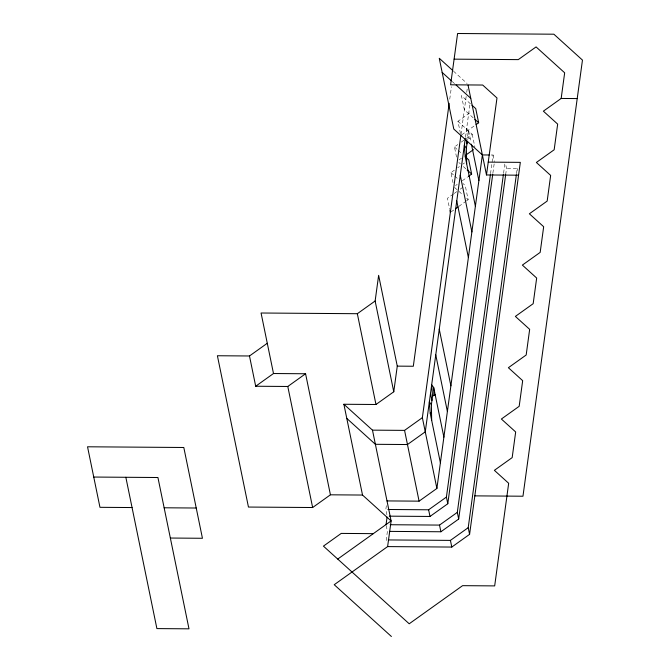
<?xml version="1.0" encoding="UTF-8"?>
<svg xmlns="http://www.w3.org/2000/svg" width="670" height="670" viewBox="0 0 670 670"><rect width="100%" height="100%" fill="white"/><g stroke="black" fill="none" stroke-linecap="round" stroke-linejoin="round"><path stroke-width="0.5" stroke-dasharray="3.35 2.51" d="M386.356 505.674L385.836 509.468L387.201 516.143M449.746 99.168L451.438 86.748M460.994 134.444L466.169 96.48M466.73 92.376L467.292 88.273M465.441 137.317L470.055 103.448M490.532 173.672L493.078 155.013L491.135 154.996M492.894 173.086L494.167 163.756M503.589 173.145L505.004 162.802M505.666 174.644L506.512 168.438L505.532 163.673M516.503 173.689L517.207 168.513L506.512 168.438M460.441 133.456L457.945 121.32L471.504 111.639M461.705 134.871L475.256 125.181M456.521 157.082L454.453 146.973L457.836 144.553M461.228 142.132L465.466 139.109M466.312 138.497L472.241 134.268L457.945 121.32M459.05 159.921L461.588 158.103M453.029 182.743L450.952 172.626L454.335 170.205M457.727 167.785L459.419 166.579M462.811 164.158L464.511 162.944M455.55 185.573L457.242 184.359M462.325 180.733L467.409 177.098M453.381 194.049L447.451 198.286L449.729 209.409M454.227 193.446L456.772 191.628M460.164 189.208L463.548 186.788M451.203 211.829L453.741 210.02M458.833 206.385L465.608 201.544M466.454 200.941L468.154 199.727L465.248 185.573L462.987 183.53M470.164 138.129L468.858 138.866L468.715 131.052L466.672 128.246L467.543 139.603M453.556 71.221L467.099 83.482M452.217 81.522L454.528 83.624M470.474 103.842L461.446 95.668L464.352 109.821L473.38 117.995M454.453 146.973L457.459 149.703M458.213 150.382L461.22 153.103M458.858 162.492L460.365 163.857M463.372 166.579L466.387 169.301M450.952 172.626L453.958 175.356M454.712 176.034L458.473 179.443M454.603 187.466L462.886 194.962M466.647 198.362L468.154 199.727M517.207 168.513L517.6 170.423M493.078 155.013L494.443 161.688M472.241 134.268L474.938 147.408M468.715 131.052L470.993 142.174M386.238 525.649L387.411 531.369L386.238 539.919L386.833 542.775"/><path stroke-width="1" d="M393.767 391.783L375.133 300.998L378.634 275.345L397.268 366.13L393.767 391.783L375.971 404.496L343.886 404.261L362.52 495.046L391.113 520.933L387.612 546.594L334.229 584.717L391.406 636.5M386.037 524.694L387.076 517.098M449.176 103.314L413.315 366.247L397.268 366.13M387 500.917L419.093 501.152L436.89 488.447L422.36 417.678L460.851 135.474M465.298 138.338L425.266 431.832L407.469 444.537L375.384 444.302L346.792 418.415M431.673 420.325L431.38 404.697L432.552 396.146L431.681 384.798L433.716 387.595L443.883 437.133M466.663 163.781L466.379 148.154L467.308 141.311M436.89 488.447L482.383 154.938L453.791 129.042L439.26 58.273L452.803 70.543M518.58 175.188L486.487 174.954L496.989 97.987L482.693 85.04L450.6 84.805L457.602 33.5L553.872 34.204L582.465 60.091L522.969 496.219L474.837 495.867M389.295 516.16L429.989 516.453L447.786 503.748L446.413 497.073L490.39 174.711M447.786 503.748L492.752 174.125M389.463 531.385L440.894 531.762L458.682 519.049L457.317 512.374L503.446 174.175M458.682 519.049L505.666 174.644M387.612 546.594L451.789 547.063L469.586 534.35L468.213 527.675L516.361 174.728M469.586 534.35L520.33 162.358L488.237 162.123M373.316 533.647L341.223 533.412L323.434 546.125L409.203 623.787L462.585 585.664L494.678 585.898L508.672 483.279L494.376 470.332L512.173 457.618L515.674 431.966L501.378 419.026L519.175 406.313L522.675 380.661L508.379 367.713L526.176 355L529.669 329.347L515.372 316.408L533.169 303.694L536.67 278.042L522.374 265.094L540.171 252.389L543.672 226.728L529.375 213.789L547.172 201.075L550.665 175.423L536.377 162.475L554.165 149.77L557.666 124.109L543.37 111.17L561.167 98.457L564.668 72.804L536.075 46.917L518.279 59.622L454.101 59.153M476.11 124.578L478.648 122.761L475.742 108.607L471.981 105.207M465.826 155.08L473.456 149.628M468.263 176.495L471.647 174.074L468.74 159.921L465.734 157.19M362.52 495.046L330.427 494.812L312.639 507.525L248.453 507.056L217.398 355.745L249.483 355.979L267.28 343.266M455.441 208.805L457.979 206.988M249.483 355.979L255.697 386.238L273.494 373.525L305.579 373.76L330.427 494.812M273.494 373.525L261.066 313.007L357.336 313.711L375.133 300.998M255.697 386.238L287.79 386.473L305.579 373.76M343.886 404.261L372.478 430.148L404.563 430.383L422.36 417.678M337.73 559.065L391.113 520.933L372.478 430.148M387.922 509.485L428.624 509.786L446.413 497.073M390.149 524.727L439.52 525.087L457.317 512.374M388.315 539.936L450.424 540.389L468.213 527.675M475.382 206.243L465.215 156.705L466.521 155.968M432.552 396.146L435.173 394.672M440.383 462.794L430.215 413.248L431.53 412.511M561.167 98.457L577.213 98.574M482.383 154.938L489.184 154.988M93.75 477.048L157.927 477.517L188.99 628.829L156.897 628.594L125.843 477.283M132.049 507.55L99.964 507.316L87.535 446.79L183.806 447.493L202.441 538.278L170.356 538.044M164.142 507.785L196.235 508.019M442.167 72.427L451.438 80.827M456.077 85.023L470.759 98.323M474.888 119.361L478.648 122.761M467.132 169.987L471.647 174.074M466.379 148.154L464.344 145.348L465.215 156.705M431.38 404.697L429.344 401.899L430.215 413.248M468.062 85.174L486.487 174.954M471.412 144.192L478.882 180.59M466.136 139.837L466.965 143.874M460.256 175.28L471.881 231.895M456.764 200.941L468.38 257.556M449.939 210.413L450.357 212.44M439.26 329.213L450.885 385.828M435.76 354.866L447.384 411.481M430.517 393.349L431.966 400.425M450.424 540.389L451.789 547.063M439.52 525.087L440.894 531.762M428.624 509.786L429.989 516.453M404.563 430.383L419.093 501.152M357.336 313.711L375.971 404.496M287.79 386.473L312.639 507.525M433.716 387.595L433.858 395.409"/></g></svg>
